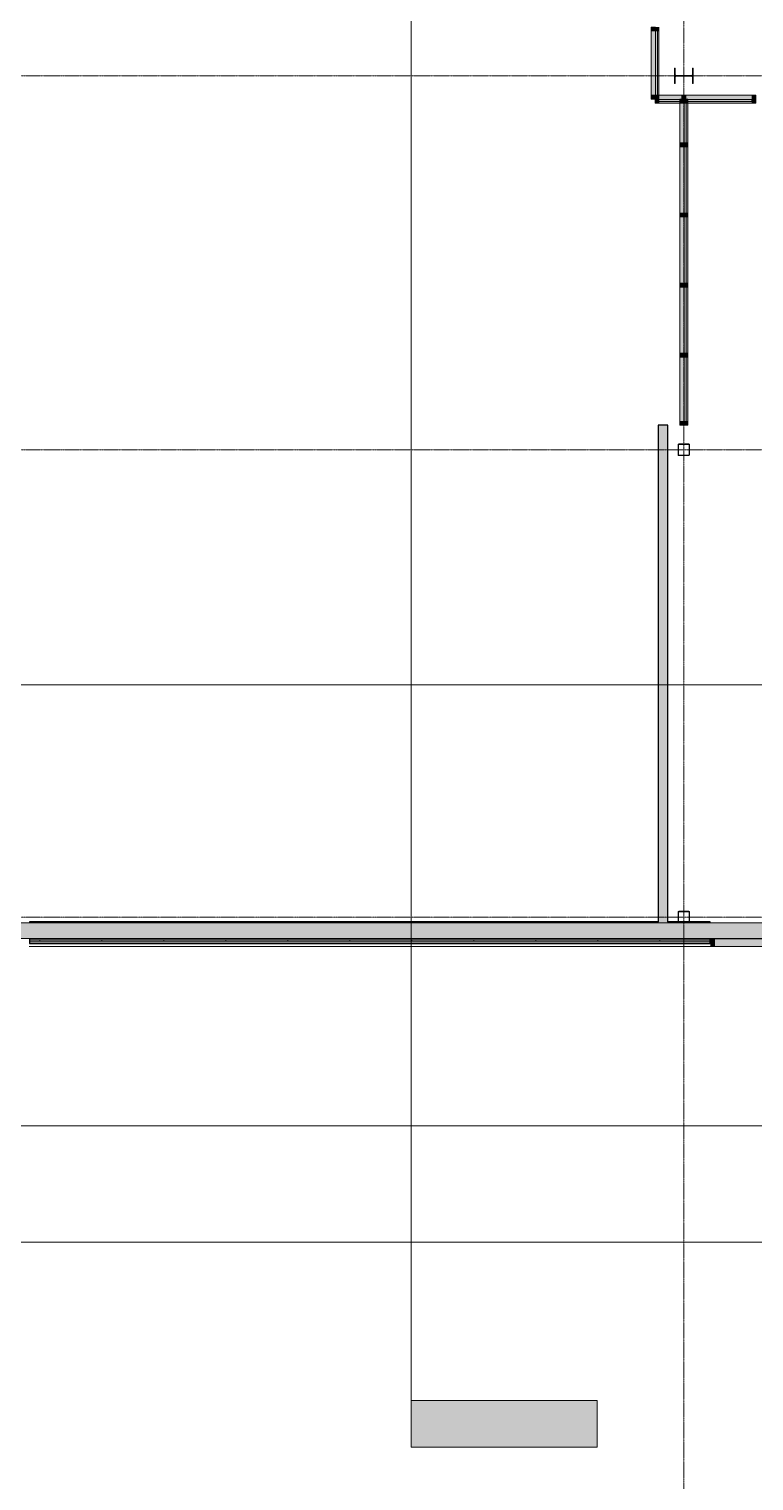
# Model space of a CAD drawing. Header units: inches. Extents: x 19712 to 27543, y -26063 to -18659.
# Drawn here: x 22459 to 22833, y -23075 to -22326 of the extents above; entities that cross this region are included whole.
import ezdxf

# ---------------------------------------------------------------- set-up
doc = ezdxf.new("R2010")
doc.units = ezdxf.units.IN
doc.header["$MEASUREMENT"] = 0
doc.linetypes.add('Grid Line 1_2_', pattern=[0.875, 0.5, -0.125, 0.125, -0.125])
for name, color, linetype, lineweight in [('A-GLAZ-CURT', 52, 'Continuous', 9), ('A-GLAZ-CWMG', 51, 'Continuous', 9), ('A-WALL', 113, 'Continuous', 9), ('A-WALL-PATT', 111, 'Continuous', 25), ('C-TOPO', 7, 'Continuous', 9), ('Conc', 7, 'Continuous', 9), ('G-ANNO-SYMB', 111, 'Continuous', 9), ('I-WALL', 2, 'Continuous', 9), ('L-SITE-WALL', 31, 'Continuous', 9), ('S-BEAM', 12, 'Continuous', 9), ('S-COLS', 52, 'Continuous', 9), ('S-GRID', 1, 'Continuous', 9)]:
    doc.layers.add(name, color=color, linetype=linetype, lineweight=lineweight)

# ---------------------------------------------------------------- blocks, each defined once
blk = doc.blocks.new('Girt_C - 8_D-767115-Site Plan - Phase 1')
at = {"layer": 'S-BEAM'}
for points in [[(24526.39, -22787.49), (24526.39, -22787.3), (22076.14, -22787.4), (22076.14, -22787.49), (24368.72, -22787.49)], [(24526.39, -22795.12), (24526.39, -22787.49), (22076.14, -22787.49), (22076.14, -22795.12), (24368.72, -22795.12)], [(24526.39, -22795.3), (24526.39, -22795.12), (22076.14, -22795.21), (22076.14, -22795.3), (24368.72, -22795.3)]]:
    blk.add_hatch(color=256, dxfattribs=at).paths.add_polyline_path(points, flags=0)
for p, q in [((23083.36, -22787.3), (22076.14, -22787.3)), ((22076.14, -22795.3), (24526.39, -22795.3))]:
    blk.add_line(p, q, dxfattribs=at)
blk = doc.blocks.new('System Panel - Glazed-V19-Site Plan - Phase 1')
at = {"layer": 'A-GLAZ-CURT', "transparency": 33554649}
blk.add_hatch(color=256, dxfattribs=at).paths.add_polyline_path([(17.09, 1.25), (-17.09, 1.25), (-17.09, 0.25), (17.09, 0.25)], flags=0)
at = {"layer": 'A-GLAZ-CURT'}
for p, q in [((17.09, 1.25), (-17.09, 1.25)), ((-17.09, 1.25), (-17.09, 0.25)), ((-17.09, 0.25), (-17.09, 1.25)), ((16.09, 1.25), (-17.09, 1.25)), ((-17.09, 0.25), (17.09, 0.25)), ((-17.09, 0.25), (16.09, 0.25)), ((17.09, 0.25), (17.09, 1.25))]:
    blk.add_line(p, q, dxfattribs=at)
blk = doc.blocks.new('System Panel - Glazed-815590-Site Plan - Phase 1')
at = {"layer": 'A-GLAZ-CURT', "transparency": 33554649}
blk.add_hatch(color=256, dxfattribs=at).paths.add_polyline_path([(-5.93, 1.25), (-5.93, 0.25), (5.93, 0.25), (5.93, 1.25)], flags=0)
at = {"layer": 'A-GLAZ-CURT'}
for p, q in [((5.93, 1.25), (-5.93, 1.25)), ((-5.93, 1.25), (-5.93, 0.25)), ((-5.93, 0.25), (5.93, 0.25)), ((5.93, 1.25), (-4.93, 1.25)), ((-4.93, 0.25), (5.93, 0.25)), ((5.93, 0.25), (5.93, 1.25)), ((5.93, 1.25), (5.93, 0.25))]:
    blk.add_line(p, q, dxfattribs=at)
blk = doc.blocks.new('Rectangular Mullion - Rectangular Mullion 1-V20-Site Plan - Phase 1')
at = {"layer": 'A-GLAZ-CWMG'}
h = blk.add_hatch(color=256, dxfattribs=at)
h.paths.add_polyline_path([(22831.58, -22364.05), (22831.58, -22363.3), (22798.39, -22363.3), (22798.39, -22364.05), (22798.53, -22364.05)], flags=0)
h.paths.add_polyline_path([(22831.58, -22362.3), (22831.58, -22360.05), (22797.39, -22360.05), (22797.39, -22362.05), (22798.39, -22362.05), (22798.39, -22362.3), (22798.53, -22362.3)], flags=0)
blk.add_hatch(color=256, dxfattribs=at).paths.add_polyline_path([(22798.53, -22363.3), (22831.58, -22363.3), (22831.58, -22362.3), (22798.39, -22362.3), (22798.39, -22363.3)], flags=0)
for p, q in [((22796.39, -22364.05), (22796.64, -22364.05)), ((22796.64, -22364.05), (22797.39, -22364.05)), ((22797.39, -22360.05), (22831.58, -22360.05)), ((22797.39, -22364.05), (22797.64, -22364.05)), ((22797.64, -22364.05), (22798.39, -22364.05)), ((22798.39, -22364.05), (22831.58, -22364.05))]:
    blk.add_line(p, q, dxfattribs=at)
blk = doc.blocks.new('Rectangular Mullion - Rectangular Mullion 1-809282-Site Plan - Phase 1')
at = {"layer": 'A-GLAZ-CWMG'}
blk.add_hatch(color=256, dxfattribs=at).paths.add_polyline_path([(-1, -2), (-1, 2), (1, 2), (1, -2)], flags=0)
at = {"layer": 'A-GLAZ-CWMG', "lineweight": 13}
for p, q in [((-1, 2), (1, 2)), ((-1, -2), (-1, 2)), ((1, 2), (1, -2)), ((1, -2), (-1, -2))]:
    blk.add_line(p, q, dxfattribs=at)
blk = doc.blocks.new('HSS-Hollow Structural Section-Column - HSS6X6X1_4-V21-Site Plan - Phase 1')
at = {"layer": 'S-COLS', "lineweight": 15}
for p, q in [((-3, 2.534), (-3, -2.534)), ((-2.767, -2.534), (-2.767, 2.534)), ((2.534, 3), (-2.534, 3)), ((-2.534, 2.767), (2.534, 2.767)), ((2.767, 2.534), (2.767, -2.534)), ((3, -2.534), (3, 2.534)), ((2.534, -2.767), (-2.534, -2.767)), ((-2.534, -3), (2.534, -3))]:
    blk.add_line(p, q, dxfattribs=at)
for centre, radius, start, end in [((-2.534, 2.534), 0.466, 90, 180), ((-2.534, 2.534), 0.233, 90, 180), ((2.534, 2.534), 0.466, 360, 90), ((2.534, 2.534), 0.233, 0, 90), ((-2.534, -2.534), 0.466, 180, 270), ((-2.534, -2.534), 0.233, 180, 270), ((2.534, -2.534), 0.466, 270, 360), ((2.534, -2.534), 0.233, 270, 360)]:
    blk.add_arc(centre, radius, start, end, dxfattribs=at)
blk = doc.blocks.new('System Panel - Glazed-769203-Site Plan - Phase 1')
at = {"layer": 'A-GLAZ-CURT', "transparency": 33554649}
blk.add_hatch(color=256, dxfattribs=at).paths.add_polyline_path([(-16.59, -1.25), (16.59, -1.25), (16.59, -0.25), (-16.59, -0.25)], flags=0)
at = {"layer": 'A-GLAZ-CURT'}
for p, q in [((16.59, -0.25), (-16.59, -0.25)), ((-16.59, -0.25), (-16.59, -1.25)), ((-16.59, -1.25), (-16.59, -0.25)), ((16.59, -0.25), (-16.59, -0.25)), ((-16.59, -1.25), (16.59, -1.25)), ((-16.59, -1.25), (16.59, -1.25)), ((16.59, -1.25), (16.59, -0.25)), ((16.59, -0.25), (16.59, -1.25))]:
    blk.add_line(p, q, dxfattribs=at)
blk = doc.blocks.new('System Panel - Glazed-769204-Site Plan - Phase 1')
at = {"layer": 'A-GLAZ-CURT', "transparency": 33554649}
blk.add_hatch(color=256, dxfattribs=at).paths.add_polyline_path([(-17.09, -1.25), (17.09, -1.25), (17.09, -0.25), (-17.09, -0.25)], flags=0)
at = {"layer": 'A-GLAZ-CURT'}
for p, q in [((17.09, -0.25), (-17.09, -0.25)), ((-17.09, -0.25), (-17.09, -1.25)), ((-17.09, -1.25), (-17.09, -0.25)), ((17.09, -0.25), (-17.09, -0.25)), ((-17.09, -1.25), (17.09, -1.25)), ((-17.09, -1.25), (17.09, -1.25)), ((17.09, -1.25), (17.09, -0.25)), ((17.09, -0.25), (17.09, -1.25))]:
    blk.add_line(p, q, dxfattribs=at)
blk = doc.blocks.new('System Panel - Glazed-815609-Site Plan - Phase 1')
at = {"layer": 'A-GLAZ-CURT', "transparency": 33554649}
blk.add_hatch(color=256, dxfattribs=at).paths.add_polyline_path([(-10.31, -1.25), (10.31, -1.25), (10.31, -0.25), (-10.31, -0.25)], flags=0)
at = {"layer": 'A-GLAZ-CURT'}
for p, q in [((10.31, -0.25), (-10.31, -0.25)), ((-10.31, -0.25), (-10.31, -1.25)), ((-10.31, -1.25), (-10.31, -0.25)), ((10.31, -0.25), (-10.31, -0.25)), ((-10.31, -1.25), (10.31, -1.25)), ((-10.31, -1.25), (10.31, -1.25)), ((10.31, -1.25), (10.31, -0.25)), ((10.31, -0.25), (10.31, -1)), ((10.31, -1), (10.31, -1.25))]:
    blk.add_line(p, q, dxfattribs=at)
blk = doc.blocks.new('Rectangular Mullion - Rectangular Mullion 1-769210-Site Plan - Phase 1')
at = {"layer": 'A-GLAZ-CWMG'}
h = blk.add_hatch(color=256, dxfattribs=at)
h.paths.add_polyline_path([(22798.39, -22528.42), (22798.39, -22495.23), (22797.64, -22495.23), (22797.64, -22528.42)], flags=0)
h.paths.add_polyline_path([(22796.64, -22528.42), (22796.64, -22495.23), (22794.39, -22495.23), (22794.39, -22528.42)], flags=0)
blk.add_hatch(color=256, dxfattribs=at).paths.add_polyline_path([(22797.64, -22528.42), (22797.64, -22495.23), (22796.64, -22495.23), (22796.64, -22528.42)], flags=0)
for p, q in [((22794.39, -22495.23), (22794.39, -22528.42)), ((22798.39, -22495.23), (22798.39, -22528.42))]:
    blk.add_line(p, q, dxfattribs=at)
blk = doc.blocks.new('Rectangular Mullion - Rectangular Mullion 1-769211-Site Plan - Phase 1')
at = {"layer": 'A-GLAZ-CWMG'}
h = blk.add_hatch(color=256, dxfattribs=at)
h.paths.add_polyline_path([(22798.39, -22493.23), (22798.39, -22459.04), (22797.64, -22459.04), (22797.64, -22493.23)], flags=0)
h.paths.add_polyline_path([(22796.64, -22493.23), (22796.64, -22459.04), (22794.39, -22459.04), (22794.39, -22493.23)], flags=0)
blk.add_hatch(color=256, dxfattribs=at).paths.add_polyline_path([(22797.64, -22493.23), (22797.64, -22459.04), (22796.64, -22459.04), (22796.64, -22493.23)], flags=0)
for p, q in [((22794.39, -22459.04), (22794.39, -22493.23)), ((22798.39, -22459.04), (22798.39, -22493.23))]:
    blk.add_line(p, q, dxfattribs=at)
blk = doc.blocks.new('Rectangular Mullion - Rectangular Mullion 1-815608-Site Plan - Phase 1')
at = {"layer": 'A-GLAZ-CWMG'}
h = blk.add_hatch(color=256, dxfattribs=at)
h.paths.add_polyline_path([(22797.64, -22384.67), (22798.39, -22384.67), (22798.39, -22364.05), (22797.64, -22364.05)], flags=0)
h.paths.add_polyline_path([(22794.39, -22384.67), (22796.64, -22384.67), (22796.64, -22364.05), (22794.39, -22364.05)], flags=0)
blk.add_hatch(color=256, dxfattribs=at).paths.add_polyline_path([(22797.39, -22384.67), (22797.64, -22384.67), (22797.64, -22364.05), (22796.64, -22364.05), (22796.64, -22384.67)], flags=0)
for p, q in [((22794.39, -22364.05), (22794.39, -22384.67)), ((22798.39, -22364.05), (22798.39, -22384.67))]:
    blk.add_line(p, q, dxfattribs=at)
blk = doc.blocks.new('Rectangular Mullion - Rectangular Mullion 1-729106-Site Plan - Phase 1')
at = {"layer": 'A-GLAZ-CWMG'}
blk.add_hatch(color=256, dxfattribs=at).paths.add_polyline_path([(-2, 2), (0, 2), (0, -2), (-2, -2)], flags=0)
at = {"layer": 'A-GLAZ-CWMG', "lineweight": 13}
for p, q in [((-2, 2), (0, 2)), ((-2, -2), (-2, 2)), ((0, 2), (0, -2)), ((0, -2), (-2, -2))]:
    blk.add_line(p, q, dxfattribs=at)
blk = doc.blocks.new('Rectangular Mullion - Rectangular Mullion 1-729107-Site Plan - Phase 1')
at = {"layer": 'A-GLAZ-CWMG'}
blk.add_hatch(color=256, dxfattribs=at).paths.add_polyline_path([(0, 2), (-2, 2), (-2, -2), (0, -2)], flags=0)
at = {"layer": 'A-GLAZ-CWMG', "lineweight": 13}
for p, q in [((0, 2), (-2, 2)), ((-2, 2), (-2, -2)), ((0, -2), (0, 2)), ((-2, -2), (0, -2))]:
    blk.add_line(p, q, dxfattribs=at)
blk = doc.blocks.new('Rectangular Mullion - Rectangular Mullion 1-729102-Site Plan - Phase 1')
at = {"layer": 'A-GLAZ-CWMG'}
blk.add_hatch(color=256, dxfattribs=at).paths.add_polyline_path([(-1, 2), (1, 2), (1, -2), (-1, -2)], flags=0)
at = {"layer": 'A-GLAZ-CWMG', "lineweight": 13}
for p, q in [((-1, 2), (1, 2)), ((-1, -2), (-1, 2)), ((1, 2), (1, -2)), ((1, -2), (-1, -2))]:
    blk.add_line(p, q, dxfattribs=at)
blk = doc.blocks.new('Rectangular Mullion - Rectangular Mullion 1-809290-Site Plan - Phase 1')
at = {"layer": 'A-GLAZ-CWMG'}
blk.add_hatch(color=256, dxfattribs=at).paths.add_polyline_path([(-2, -2), (-2, 2), (0, 2), (0, -2)], flags=0)
at = {"layer": 'A-GLAZ-CWMG', "lineweight": 13}
for p, q in [((-2, 2), (0, 2)), ((-2, -2), (-2, 2)), ((0, 2), (0, -2)), ((0, -2), (-2, -2))]:
    blk.add_line(p, q, dxfattribs=at)
blk = doc.blocks.new('Rectangular Mullion - Rectangular Mullion 1-815588-Site Plan - Phase 1')
at = {"layer": 'A-GLAZ-CWMG'}
h = blk.add_hatch(color=256, dxfattribs=at)
h.paths.add_polyline_path([(22783.52, -22364.05), (22794.39, -22364.05), (22794.39, -22363.3), (22783.52, -22363.3)], flags=0)
h.paths.add_polyline_path([(22783.52, -22362.3), (22794.39, -22362.3), (22794.39, -22362.05), (22795.39, -22362.05), (22795.39, -22360.05), (22783.52, -22360.05), (22783.52, -22362.05)], flags=0)
blk.add_hatch(color=256, dxfattribs=at).paths.add_polyline_path([(22794.39, -22363.3), (22794.39, -22362.3), (22783.52, -22362.3), (22783.52, -22363.3)], flags=0)
for p, q in [((22781.52, -22360.05), (22781.77, -22360.05)), ((22781.77, -22360.05), (22782.77, -22360.05)), ((22782.77, -22360.05), (22783.52, -22360.05)), ((22783.52, -22360.05), (22795.39, -22360.05)), ((22783.52, -22364.05), (22794.39, -22364.05)), ((22795.39, -22360.05), (22796.39, -22360.05))]:
    blk.add_line(p, q, dxfattribs=at)
blk = doc.blocks.new('Rectangular Mullion - Rectangular Mullion 1-789464-Site Plan - Phase 1')
at = {"layer": 'A-GLAZ-CWMG'}
blk.add_hatch(color=256, dxfattribs=at).paths.add_polyline_path([(25097.73, -22799.43), (25110.27, -22799.43), (25110.27, -22795.43), (25080.02, -22795.43), (25080.02, -22799.43)], flags=0)
for p, q in [((25110.27, -22795.43), (25080.02, -22795.43)), ((25110.27, -22799.43), (25080.02, -22799.43))]:
    blk.add_line(p, q, dxfattribs=at)
blk = doc.blocks.new('Rectangular Mullion - Rectangular Mullion 1-827460-Site Plan - Phase 1')
at = {"layer": 'A-GLAZ-CWMG'}
blk.add_hatch(color=256, dxfattribs=at).paths.add_polyline_path([(-2, 2), (-2, -2), (0, -2), (0, 2)], flags=0)
at = {"layer": 'A-GLAZ-CWMG', "lineweight": 13}
for p, q in [((0, 2), (-2, 2)), ((-2, 2), (-2, -2)), ((0, -2), (0, 2)), ((-2, -2), (0, -2))]:
    blk.add_line(p, q, dxfattribs=at)
blk = doc.blocks.new('System Panel - Glazed-V46-Site Plan - Phase 1')
at = {"layer": 'A-GLAZ-CURT', "transparency": 33554649}
blk.add_hatch(color=256, dxfattribs=at).paths.add_polyline_path([(-16.59, -1.25), (16.59, -1.25), (16.59, -0.25), (-16.59, -0.25)], flags=0)
at = {"layer": 'A-GLAZ-CURT'}
for p, q in [((16.59, -0.25), (-16.59, -0.25)), ((-16.59, -0.25), (-16.59, -1.25)), ((-16.59, -1.25), (-16.59, -0.25)), ((16.59, -0.25), (-16.59, -0.25)), ((-16.59, -1.25), (16.59, -1.25)), ((-16.59, -1.25), (16.59, -1.25)), ((16.59, -1.25), (16.59, -0.25)), ((16.59, -0.25), (16.59, -1.25))]:
    blk.add_line(p, q, dxfattribs=at)
blk = doc.blocks.new('Rectangular Mullion - Rectangular Mullion 1-V47-Site Plan - Phase 1')
at = {"layer": 'A-GLAZ-CWMG'}
blk.add_hatch(color=256, dxfattribs=at).paths.add_polyline_path([(-1, -0.62), (-1, 2), (1, 2), (1, -2), (-1, -2)], flags=0)
at = {"layer": 'A-GLAZ-CWMG', "lineweight": 13}
for p, q in [((-1, 2), (1, 2)), ((-1, -2), (-1, 2)), ((1, 0.25), (1, -2)), ((1, -2), (-1, -2))]:
    blk.add_line(p, q, dxfattribs=at)
blk = doc.blocks.new('Section - 3_32_ x 3_8_-18514-Site Plan - Phase 1')
at = {"layer": 'G-ANNO-SYMB'}
blk.add_hatch(color=256, dxfattribs=at).paths.add_polyline_path([(0, 0.375), (0, 0), (-0.09375, 0), (-0.09375, 0.375)], flags=0)
for p, q in [((0, 0.375), (-0.09375, 0.375)), ((-0.09375, 0.375), (-0.09375, 0)), ((0, 0), (0, 0.375)), ((-0.09375, 0), (0, 0))]:
    blk.add_line(p, q, dxfattribs=at)

msp = doc.modelspace()

# ---------------------------------------------------------------- hatches: boundary and pattern name
at = {"layer": 'A-WALL-PATT', "lineweight": 9}
h = msp.add_hatch(dxfattribs=at)
h.set_pattern_fill('FP_8', color=256, style=0, pattern_type=2)
h.set_pattern_definition([(0, (0, 0), (0, 32), []), (90, (0, 0), (-32, 2e-15), [])])
h.paths.add_polyline_path([(22810.02, -22796.8), (22810.02, -22796.05), (22458.77, -22796.05), (22458.77, -22796.8), (22798.53, -22796.8)], flags=0)
at = {"layer": 'I-WALL'}
msp.add_hatch(color=256, dxfattribs=at).paths.add_polyline_path([(22783.09, -22787.3), (22788.09, -22787.3), (22788.09, -22530.42), (22783.09, -22530.42), (22783.09, -22786.68)], flags=0)
at = {"layer": 'L-SITE-WALL'}
h = msp.add_hatch(color=256, dxfattribs=at)
h.paths.add_polyline_path([(22798.53, -22787.3), (22810.02, -22787.3), (22810.02, -22786.68), (22788.09, -22786.68), (22788.09, -22787.3)], flags=0)
h.paths.add_polyline_path([(22574.22, -22787.3), (22783.09, -22787.3), (22783.09, -22786.68), (22458.77, -22786.68), (22458.77, -22787.3)], flags=0)
for points in [[(22458.77, -22796.05), (22810.02, -22796.05), (22810.02, -22795.3), (22458.77, -22795.3)], [(22458.77, -22797.68), (22810.02, -22797.68), (22810.02, -22796.8), (22458.77, -22796.8)], [(22574.22, -22797.93), (22810.02, -22797.93), (22810.02, -22797.68), (22458.77, -22797.68), (22458.77, -22797.93)]]:
    msp.add_hatch(color=256, dxfattribs=at).paths.add_polyline_path(points, flags=0)
at = {"layer": 'S-COLS'}
h = msp.add_hatch(dxfattribs=at)
h.set_pattern_fill('FP_1', color=256, style=0, pattern_type=2)
h.set_pattern_definition([(45, (0, 0), (-25.342707, 25.342707), []), (45, (0, 38.4), (-25.342707, 25.342707), [])])
h.paths.add_polyline_path([(22798.92, -22787.3), (22799.25, -22787.17), (22799.39, -22786.84), (22799.09, -22787)], flags=0)
h.paths.add_polyline_path([(22793.86, -22787.3), (22793.69, -22787), (22793.39, -22786.84), (22793.53, -22787.17)], flags=0)
h.paths.add_polyline_path([(22798.92, -22787.3), (22798.92, -22787.07), (22793.86, -22787.07), (22793.86, -22787.3), (22798.53, -22787.3)], flags=0)
h.paths.add_polyline_path([(22799.39, -22781.77), (22799.25, -22781.44), (22798.92, -22781.3), (22799.09, -22781.6)], flags=0)
h.paths.add_polyline_path([(22799.16, -22786.84), (22799.39, -22786.84), (22799.39, -22781.77), (22799.16, -22781.77)], flags=0)
h.paths.add_polyline_path([(22793.39, -22781.77), (22793.69, -22781.6), (22793.86, -22781.3), (22793.53, -22781.44)], flags=0)
h.paths.add_polyline_path([(22793.39, -22786.84), (22793.62, -22786.84), (22793.62, -22781.77), (22793.39, -22781.77)], flags=0)
h.paths.add_polyline_path([(22798.53, -22781.54), (22798.92, -22781.54), (22798.92, -22781.3), (22793.86, -22781.3), (22793.86, -22781.54)], flags=0)

# ---------------------------------------------------------------- linework, layer by layer
at = {"layer": 'A-WALL'}
for p, q in [((22783.09, -22786.68), (22783.09, -22787.3)), ((22788.09, -22786.68), (22788.09, -22787.3)), ((22810.02, -22796.05), (22458.77, -22796.05)), ((22810.02, -22796.8), (22458.77, -22796.8)), ((22810.02, -22797.68), (22458.77, -22797.68))]:
    msp.add_line(p, q, dxfattribs=at)
at = {"layer": 'C-TOPO'}
msp.add_line((22458.52, -22799.43), (22810.27, -22799.43), dxfattribs=at)
at = {"layer": 'Conc'}
for p, q in [((22135.02, -22892.07), (24082.77, -22892.07)), ((26282.99, -22952.07), (21911.24, -22952.07))]:
    msp.add_line(p, q, dxfattribs=at)
at = {"layer": 'G-ANNO-SYMB'}
for p, q in [((22655.71, -20555.1), (22655.71, -23033.87)), ((27068.75, -22664.44), (19991.49, -22664.44))]:
    msp.add_line(p, q, dxfattribs=at)
at = {"layer": 'I-WALL', "lineweight": 25}
for p, q in [((22783.09, -22530.42), (22783.09, -22786.68)), ((22788.09, -22530.42), (22783.09, -22530.42)), ((22788.09, -22786.68), (22788.09, -22530.42))]:
    msp.add_line(p, q, dxfattribs=at)
at = {"layer": 'L-SITE-WALL', "lineweight": 25}
for p, q in [((22783.09, -22786.68), (22458.77, -22786.68)), ((22458.77, -22786.68), (22458.77, -22787.33)), ((22810.02, -22786.68), (22788.09, -22786.68)), ((22810.02, -22787.33), (22810.02, -22786.68)), ((22458.77, -22795.27), (22458.77, -22797.93)), ((22458.77, -22797.93), (22810.02, -22797.93)), ((22810.02, -22797.93), (22810.02, -22795.26))]:
    msp.add_line(p, q, dxfattribs=at)
at = {"layer": 'S-BEAM'}
msp.add_line((22075.17, -22787.3), (23083.36, -22787.3), dxfattribs=at)
at = {"layer": 'S-COLS', "lineweight": 15}
for p, q in [((22791.96, -22346.07), (22791.52, -22346.07)), ((22791.52, -22346.07), (22791.52, -22354.03)), ((22791.96, -22349.22), (22791.96, -22346.07)), ((22800.13, -22349.91), (22792.65, -22349.91)), ((22792.65, -22350.2), (22800.13, -22350.2)), ((22801.26, -22346.07), (22800.82, -22346.07)), ((22800.82, -22346.07), (22800.82, -22349.22)), ((22801.26, -22354.03), (22801.26, -22346.07)), ((22791.52, -22354.03), (22791.96, -22354.03)), ((22791.96, -22354.03), (22791.96, -22350.89)), ((22800.82, -22350.89), (22800.82, -22354.03)), ((22800.82, -22354.03), (22801.26, -22354.03)), ((22793.39, -22781.77), (22793.39, -22786.84)), ((22793.62, -22786.84), (22793.62, -22781.77)), ((22798.92, -22781.3), (22793.86, -22781.3)), ((22793.86, -22781.54), (22798.92, -22781.54)), ((22799.16, -22781.77), (22799.16, -22786.84)), ((22799.39, -22786.84), (22799.39, -22781.77)), ((22798.92, -22787.07), (22793.86, -22787.07))]:
    msp.add_line(p, q, dxfattribs=at)
for centre, radius, start, end in [((22792.65, -22349.22), 0.691, 180, 270), ((22792.65, -22350.89), 0.691, 90, 180), ((22800.13, -22349.22), 0.691, 270, 0), ((22800.13, -22350.89), 0.691, 0, 90), ((22793.86, -22781.77), 0.466, 90, 180), ((22793.86, -22781.77), 0.233, 90, 180), ((22798.92, -22781.77), 0.466, 0, 90), ((22798.92, -22781.77), 0.233, 0, 90), ((22793.86, -22786.84), 0.466, 180, 270), ((22793.86, -22786.84), 0.233, 180, 270), ((22798.92, -22786.84), 0.466, 270, 0), ((22798.92, -22786.84), 0.233, 270, 0)]:
    msp.add_arc(centre, radius, start, end, dxfattribs=at)
at = {"layer": 'S-GRID', "linetype": 'Grid Line 1_2_'}
for p, q in [((22796.39, -23874.7), (22796.39, -18787.2)), ((27542.72, -22350.05), (19848.99, -22350.05)), ((27542.72, -22543.05), (19848.99, -22543.05)), ((27542.72, -22784.3), (19848.99, -22784.3))]:
    msp.add_line(p, q, dxfattribs=at)

# ---------------------------------------------------------------- block references
at = {"layer": 'A-GLAZ-CURT'}
for name, p, rotation in [('System Panel - Glazed-V46-Site Plan - Phase 1', (22781.52, -22343.46), 89.99999999999329), ('System Panel - Glazed-815590-Site Plan - Phase 1', (22789.46, -22362.05), 180), ('System Panel - Glazed-815609-Site Plan - Phase 1', (22796.39, -22374.36), 89.99999999999329), ('System Panel - Glazed-V19-Site Plan - Phase 1', (22814.48, -22362.05), 180), ('System Panel - Glazed-769204-Site Plan - Phase 1', (22796.39, -22403.76), 89.99999999999329), ('System Panel - Glazed-769204-Site Plan - Phase 1', (22796.39, -22439.95), 89.99999999999329), ('System Panel - Glazed-769204-Site Plan - Phase 1', (22796.39, -22476.14), 89.99999999999329), ('System Panel - Glazed-769203-Site Plan - Phase 1', (22796.39, -22511.82), 89.99999999999329)]:
    msp.add_blockref(name, p, dxfattribs=dict(at, rotation=rotation))
at = {"layer": 'A-GLAZ-CWMG', "extrusion": (0, 0, -1), "rotation": 90.00000000000672}
for name, p in [('Rectangular Mullion - Rectangular Mullion 1-V47-Site Plan - Phase 1', (-22781.52, -22325.87)), ('Rectangular Mullion - Rectangular Mullion 1-729106-Site Plan - Phase 1', (-22796.39, -22362.05)), ('Rectangular Mullion - Rectangular Mullion 1-729102-Site Plan - Phase 1', (-22796.39, -22385.67)), ('Rectangular Mullion - Rectangular Mullion 1-729102-Site Plan - Phase 1', (-22796.39, -22421.86)), ('Rectangular Mullion - Rectangular Mullion 1-729102-Site Plan - Phase 1', (-22796.39, -22458.04)), ('Rectangular Mullion - Rectangular Mullion 1-729102-Site Plan - Phase 1', (-22796.39, -22494.23))]:
    msp.add_blockref(name, p, dxfattribs=at)
at = {"layer": 'A-GLAZ-CWMG'}
for name, p in [('Rectangular Mullion - Rectangular Mullion 1-769210-Site Plan - Phase 1', (-14.87, 168.37)), ('Rectangular Mullion - Rectangular Mullion 1-815588-Site Plan - Phase 1', (0, 0)), ('Rectangular Mullion - Rectangular Mullion 1-815608-Site Plan - Phase 1', (0, 0)), ('Rectangular Mullion - Rectangular Mullion 1-V20-Site Plan - Phase 1', (0, 0)), ('Rectangular Mullion - Rectangular Mullion 1-769211-Site Plan - Phase 1', (0, 72.37)), ('Rectangular Mullion - Rectangular Mullion 1-769211-Site Plan - Phase 1', (0, 36.19)), ('Rectangular Mullion - Rectangular Mullion 1-769211-Site Plan - Phase 1', (0, 0)), ('Rectangular Mullion - Rectangular Mullion 1-769210-Site Plan - Phase 1', (0, 0)), ('Rectangular Mullion - Rectangular Mullion 1-789464-Site Plan - Phase 1', (-2267.75, 0))]:
    msp.add_blockref(name, p, dxfattribs=at)
for name, p, rotation in [('Rectangular Mullion - Rectangular Mullion 1-729107-Site Plan - Phase 1', (22781.52, -22362.05), 269.9999999999933), ('Rectangular Mullion - Rectangular Mullion 1-729107-Site Plan - Phase 1', (22796.39, -22530.42), 269.9999999999933), ('Rectangular Mullion - Rectangular Mullion 1-827460-Site Plan - Phase 1', (22810.27, -22797.43), 180)]:
    msp.add_blockref(name, p, dxfattribs=dict(at, rotation=rotation))
at = {"layer": 'A-GLAZ-CWMG', "extrusion": (0, 0, -1)}
for name, p in [('Rectangular Mullion - Rectangular Mullion 1-809290-Site Plan - Phase 1', (-22781.52, -22362.05)), ('Rectangular Mullion - Rectangular Mullion 1-809282-Site Plan - Phase 1', (-22796.39, -22362.05)), ('Rectangular Mullion - Rectangular Mullion 1-809282-Site Plan - Phase 1', (-22832.58, -22362.05))]:
    msp.add_blockref(name, p, dxfattribs=at)
at = {"layer": 'G-ANNO-SYMB', "extrusion": (0, 0, -1), "xscale": 255.9999999999999, "yscale": 255.9999999999999, "zscale": 255.9999999999999, "rotation": 90.00000000000053}
msp.add_blockref('Section - 3_32_ x 3_8_-18514-Site Plan - Phase 1', (-22655.71, -23033.87), dxfattribs=at)
at = {"layer": 'S-BEAM'}
msp.add_blockref('Girt_C - 8_D-767115-Site Plan - Phase 1', (0, 0), dxfattribs=at)
at = {"layer": 'S-COLS', "rotation": 180}
msp.add_blockref('HSS-Hollow Structural Section-Column - HSS6X6X1_4-V21-Site Plan - Phase 1', (22796.39, -22543.05), dxfattribs=at)

doc.saveas('drawing.dxf')
